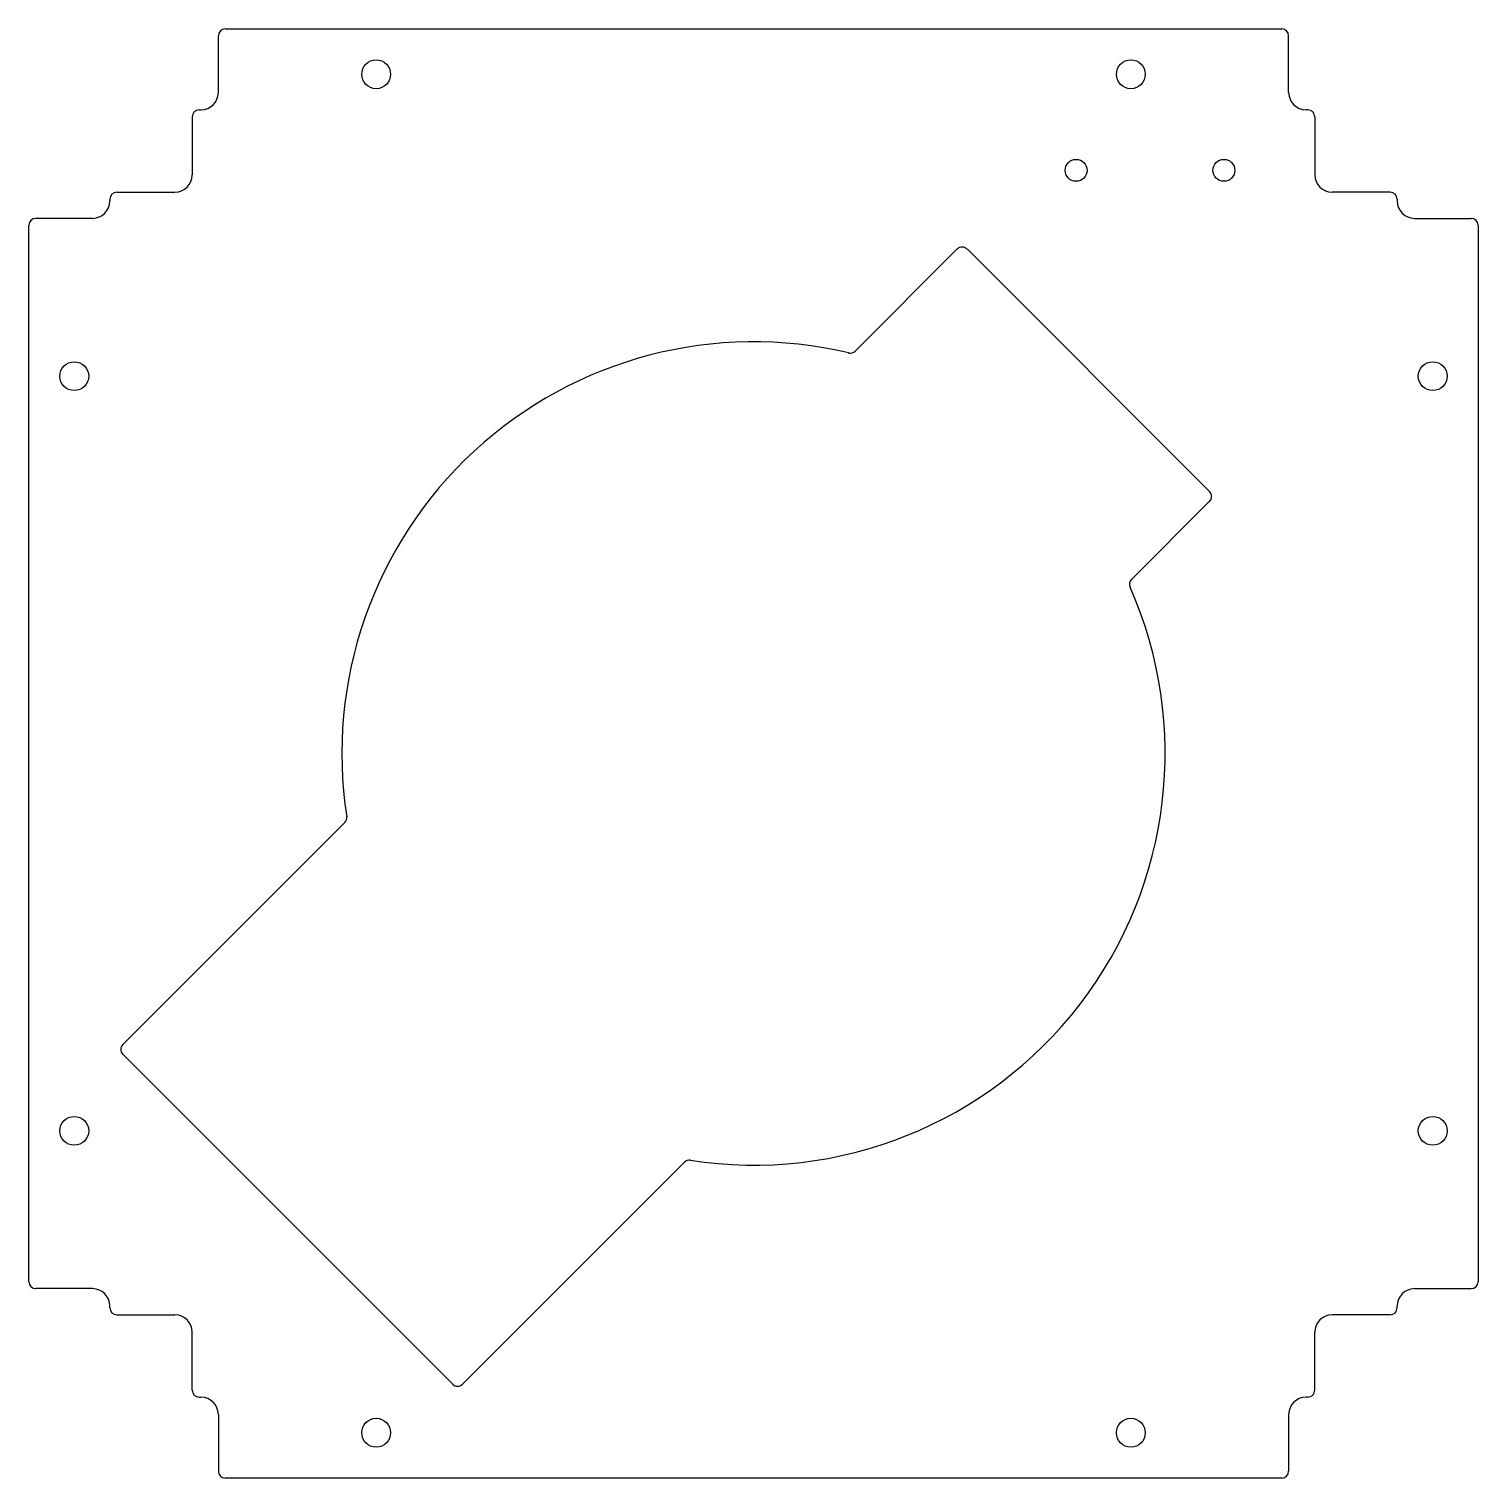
# Model space of a CAD drawing. Extents: x -53 to 53, y -53 to 53.
import ezdxf

# ---------------------------------------------------------------- set-up
doc = ezdxf.new("R2010")
doc.units = 0
doc.header["$MEASUREMENT"] = 0
doc.layers.add('VISIBLE', color=7, linetype='CONTINUOUS')

msp = doc.modelspace()

# ---------------------------------------------------------------- linework, layer by layer
at = {"layer": 'VISIBLE'}
for p, q in [((-38.5, 52.8), (38.5, 52.8)), ((-39, 48.17), (-39, 52.3)), ((39, 48.17), (39, 52.3)), ((-40.4, 46.9), (-40.27, 46.9)), ((40.4, 46.9), (40.27, 46.9)), ((-40.9, 46.4), (-40.9, 42.17)), ((40.9, 46.4), (40.9, 42.17)), ((-46.9, 40.4), (-46.9, 40.27)), ((-46.4, 40.9), (-42.17, 40.9)), ((46.4, 40.9), (42.17, 40.9)), ((46.9, 40.4), (46.9, 40.27)), ((-52.8, -38.5), (-52.8, 38.5)), ((-48.17, 39), (-52.3, 39)), ((48.17, 39), (52.3, 39)), ((52.8, 38.5), (52.8, -38.5)), ((14.85, 36.77), (7.41, 29.32)), ((33.24, 19.09), (15.56, 36.77)), ((27.54, 12.69), (33.24, 18.38)), ((-45.96, -21.21), (-29.78, -5.04)), ((-21.92, -45.96), (-45.96, -21.92)), ((-5.04, -29.78), (-21.21, -45.96)), ((-48.17, -39), (-52.3, -39)), ((48.17, -39), (52.3, -39)), ((-46.9, -40.4), (-46.9, -40.27)), ((-46.4, -40.9), (-42.17, -40.9)), ((46.4, -40.9), (42.17, -40.9)), ((46.9, -40.4), (46.9, -40.27)), ((-40.9, -46.4), (-40.9, -42.17)), ((40.9, -46.4), (40.9, -42.17)), ((-40.4, -46.9), (-40.27, -46.9)), ((40.4, -46.9), (40.27, -46.9)), ((-39, -48.17), (-39, -52.3)), ((39, -48.17), (39, -52.3)), ((38.5, -52.8), (-38.5, -52.8))]:
    msp.add_line(p, q, dxfattribs=at)
for centre, radius in [((-27.5, 49.5), 1.05), ((27.5, 49.5), 1.05), ((23.51, 42.5), 0.8), ((34.28, 42.5), 0.8), ((-49.5, 27.5), 1.05), ((49.5, 27.5), 1.05), ((-49.5, -27.5), 1.05), ((49.5, -27.5), 1.05), ((-27.5, -49.5), 1.05), ((27.5, -49.5), 1.05)]:
    msp.add_circle(centre, radius, dxfattribs=at)
for centre, radius, start, end in [((38.5, 52.3), 0.5, 0, 90), ((-38.5, 52.3), 0.5, 90, 180), ((-40.27, 48.17), 1.27, 270, 0), ((40.27, 48.17), 1.27, 180, 270), ((-40.4, 46.4), 0.5, 90, 180), ((40.4, 46.4), 0.5, 0, 90), ((-42.17, 42.17), 1.27, 270, 0), ((42.17, 42.17), 1.27, 180, 270), ((-48.17, 40.27), 1.27, 270, 0), ((-46.4, 40.4), 0.5, 90, 180), ((46.4, 40.4), 0.5, 0, 90), ((48.17, 40.27), 1.27, 180, 270), ((-52.3, 38.5), 0.5, 90, 180), ((52.3, 38.5), 0.5, 0, 90), ((15.2, 36.41), 0.5, 45, 135), ((0, 0), 30, 76.6323, 188.8314), ((7.05, 29.67), 0.5, 256.6323, 315), ((32.88, 18.73), 0.5, 315, 45), ((27.9, 12.33), 0.5, 135, 203.8519), ((0, 0), 30, 261.1686, 23.8519), ((-30.14, -4.68), 0.5, 315, 8.8314), ((-45.61, -21.57), 0.5, 135, 225), ((-4.68, -30.14), 0.5, 81.1686, 135), ((-52.3, -38.5), 0.5, 180, 270), ((-48.17, -40.27), 1.27, 0, 90), ((48.17, -40.27), 1.27, 90, 180), ((52.3, -38.5), 0.5, 270, 0), ((-46.4, -40.4), 0.5, 180, 270), ((-42.17, -42.17), 1.27, 0, 90), ((42.17, -42.17), 1.27, 90, 180), ((46.4, -40.4), 0.5, 270, 0), ((-40.4, -46.4), 0.5, 180, 270), ((-21.57, -45.61), 0.5, 225, 315), ((40.4, -46.4), 0.5, 270, 0), ((-40.27, -48.17), 1.27, 0, 90), ((40.27, -48.17), 1.27, 90, 180), ((-38.5, -52.3), 0.5, 180, 270), ((38.5, -52.3), 0.5, 270, 0)]:
    msp.add_arc(centre, radius, start, end, dxfattribs=at)

doc.saveas('drawing.dxf')
